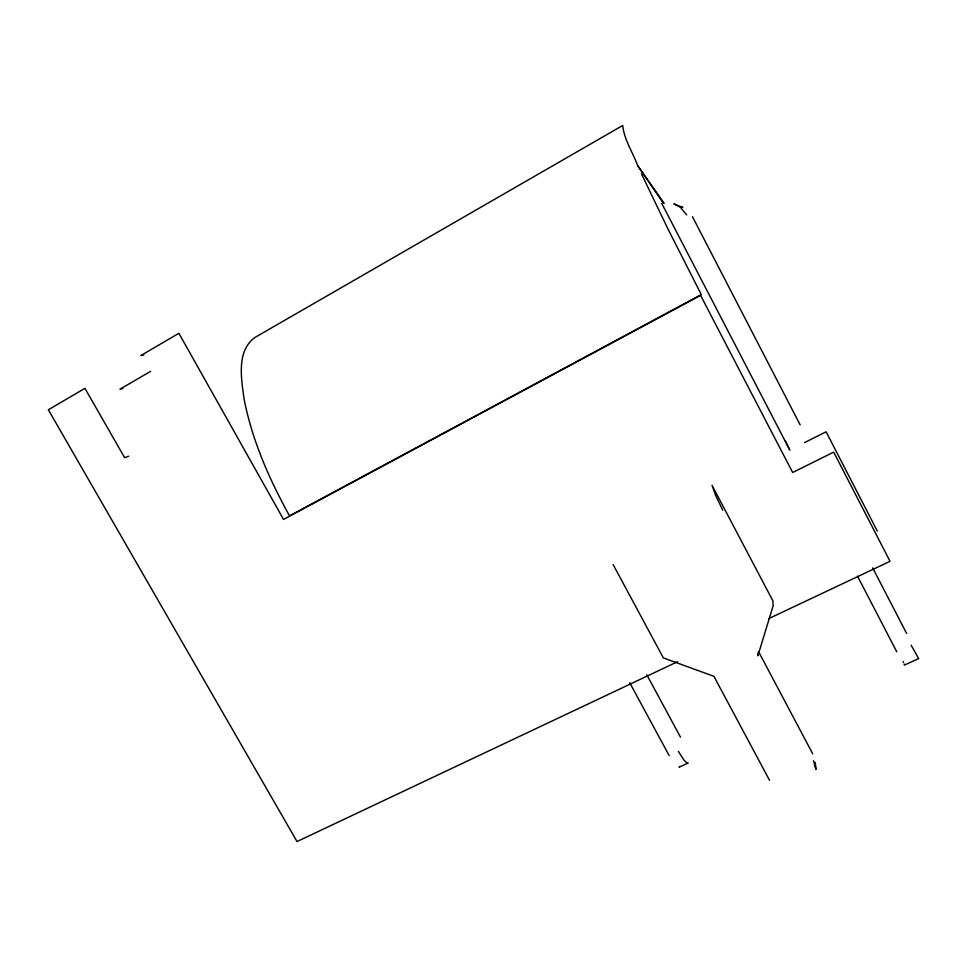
<?xml version="1.0" encoding="UTF-8"?>
<svg xmlns="http://www.w3.org/2000/svg" width="967" height="967" viewBox="0 0 967 967"><rect width="100%" height="100%" fill="white"/><g stroke="black" fill="none" stroke-linecap="round" stroke-linejoin="round"><path stroke-width="1.45" d="M815.072 766.831L815.217 762.383L816.051 769.43L813.513 760.715M679.668 766.396L679.1 767.169L688.214 763.036L686.147 762.359L683.887 759.989L678.387 751.383M150.647 371.328L119.968 389.169L122.894 388.468M804.592 442.584L826.12 431.802L877.262 530.992M677.649 661.67L297.026 841.544L48.35 409.778L84.939 388.335L124.61 457.669L128.696 456.219M768.584 618.699L890.027 561.319L833.699 452.121L792.674 472.5L700.579 295.382L283.549 519.436L178.883 333.289L140.868 355.554L143.805 354.986M680.756 206.648L682.847 207.47L673.89 203.88L680.393 207.337L686.691 214.892M641.459 173.867L668.004 229.034L701.293 294.56L289.508 515.834C269.189 479.1 251.964 440.021 244.01 398.609C241.387 378.726 236.153 351.009 255.07 337.374L622.748 125.456C623.969 139.393 632.902 152.544 637.736 165.732L664.124 203.312M637.736 165.732L663.507 203.384M646.838 674.845L680.454 737.096M629.71 682.738L669.176 755.59M613.138 564.583L663.35 657.898L713.936 676.332L769.49 780.236M758.515 651.553L812.703 753.777M911.156 645.219L918.65 658.612L904.411 665.066L904.181 664.039M857.524 576.187L896.76 651.794M722.76 510.189L715.628 495.382L712.05 485.361L772.875 600.821L773.153 605.789L757.874 655.831L757.838 653.027M692.457 216.693L800.168 424.9M872.705 567.919L906.587 633.397M661.682 203.3L789.785 450.006L785.156 440.662M903.13 661.452L903.565 662.468"/></g></svg>
